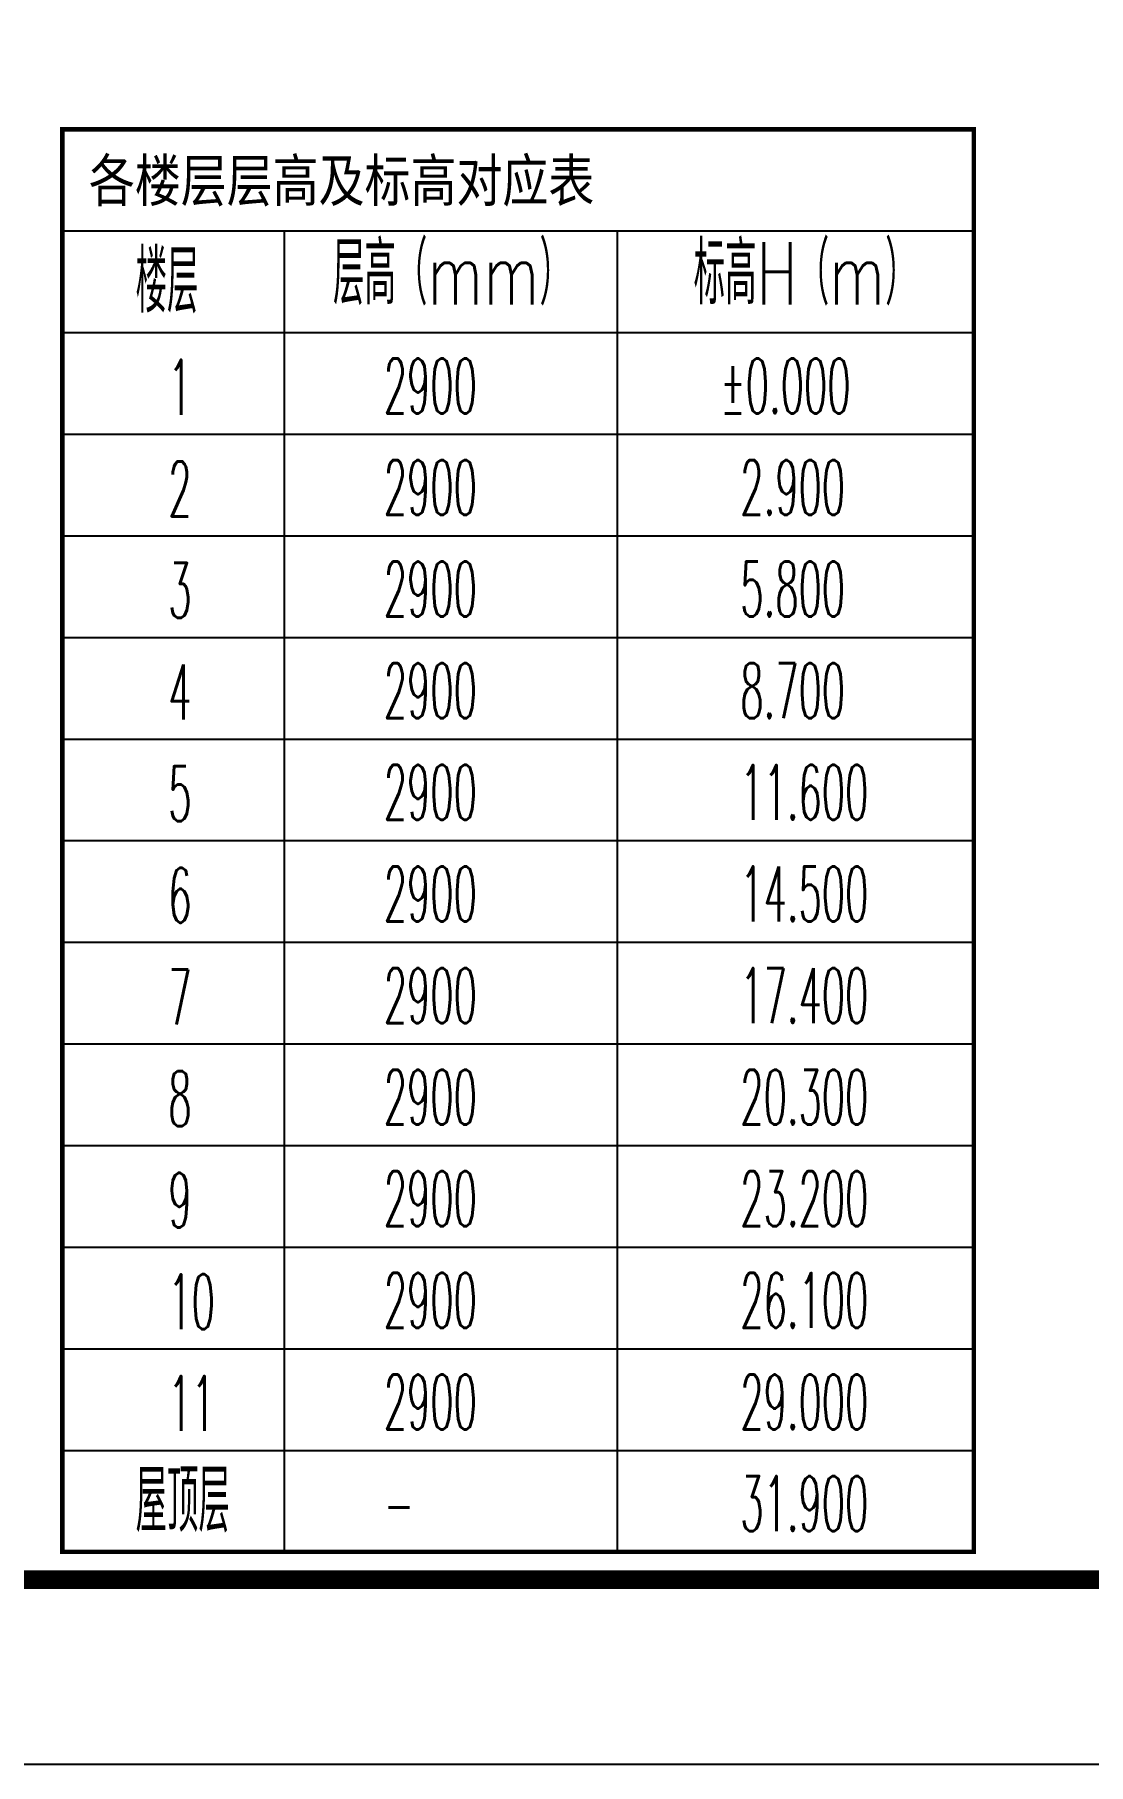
# Model space of a CAD drawing. Extents: x -518115 to 1124316, y -209821 to 1628073.
# Drawn here: x 883842 to 889545, y 333624 to 342987 of the extents above; entities that cross this region are included whole.
import ezdxf

# ---------------------------------------------------------------- set-up
doc = ezdxf.new("R2010")
doc.units = 0
doc.header["$LTSCALE"] = 1000
doc.header["$MEASUREMENT"] = 0
for name, color, linetype in [('C-Sheet-图框', 101, 'Continuous'), ('PUB_TEXT', 4, 'Continuous'), ('图框', 140, 'Continuous')]:
    doc.layers.add(name, color=color, linetype=linetype)
doc.layers.add('yichutu', color=7, linetype='Continuous', true_color=0xffffff, plot=False)
doc.styles.add('_TCH_DIM', font='SIMPLEX.shx', dxfattribs={"width": 0.7, "bigfont": 'GBCBIG.shx'})
doc.styles.add('宋体', font='', dxfattribs={"height": 50})
doc.styles.get('宋体').set_extended_font_data('SimSun')

# ---------------------------------------------------------------- blocks, each defined once
blk = doc.blocks.new('yct-841-594-84100-59399.9999999999-100-1000.0')
at = {"layer": 'yichutu', "color": 7, "true_color": 0xffffff}
blk.add_lwpolyline([(0, 0), (0, 59400), (84100, 59400), (84100, 0)], close=True, dxfattribs=at)
blk = doc.blocks.new('TK')
at = {"layer": '图框'}
blk.add_lwpolyline([(465375, 548713.7), (549475, 548713.7), (549475, 489313.7), (465375, 489313.7)], close=True, dxfattribs=at)
blk.add_lwpolyline([(465375, 548713.7), (549475, 548713.7), (549475, 489313.7), (465375, 489313.7)], close=True, dxfattribs=at)
at = {"layer": '图框', "const_width": 100}
blk.add_lwpolyline([(548475, 490313.7), (548475, 547713.7), (467875, 547713.7), (467875, 490313.7)], close=True, dxfattribs=at)

msp = doc.modelspace()

# ---------------------------------------------------------------- linework, layer by layer
at = {"layer": 'C-Sheet-图框', "color": 0}
for p, q in [((883992.4, 341923.5), (888925.3, 341923.5)), ((883992.4, 341923.5), (888925.3, 341923.5)), ((885193.6, 341923.5), (885193.6, 334773.5)), ((886995.6, 341923.5), (886995.6, 334773.5)), ((883992.4, 341373.5), (888925.3, 341373.5)), ((883992.4, 340823.5), (888925.3, 340823.5)), ((883992.4, 340273.5), (888925.3, 340273.5)), ((883992.4, 339723.5), (888925.3, 339723.5)), ((883992.4, 339173.5), (888925.3, 339173.5)), ((883992.4, 338623.5), (888925.3, 338623.5)), ((883992.4, 338073.5), (888925.3, 338073.5)), ((883992.4, 337523.5), (888925.3, 337523.5)), ((883992.4, 336973.5), (888925.3, 336973.5)), ((883992.4, 336423.5), (888925.3, 336423.5)), ((883992.4, 335873.5), (888925.3, 335873.5)), ((883992.4, 335323.5), (888925.3, 335323.5))]:
    msp.add_line(p, q, dxfattribs=at)
at = {"layer": 'C-Sheet-图框', "color": 0, "const_width": 24}
msp.add_lwpolyline([(883992.4, 334773.5), (888925.3, 334773.5), (888925.3, 342473.5), (883992.4, 342473.5), (883992.4, 334773.5)], dxfattribs=at)

# ---------------------------------------------------------------- block references
msp.add_blockref('TK', (348239.1, -155690.1))
at = {"layer": 'yichutu'}
msp.add_blockref('yct-841-594-84100-59399.9999999999-100-1000.0', (813614.1, 333623.5), dxfattribs=at)

# ---------------------------------------------------------------- texts
at = {"layer": 'PUB_TEXT', "color": 2, "style": '宋体', "width": 0.8}
msp.add_text('各楼层层高及标高对应表', height=227.848, dxfattribs=at).set_placement((884136.3, 342083.3))
at = {"layer": 'PUB_TEXT', "style": '_TCH_DIM'}
for s, height, width, p in [('楼层', 337.59, 0.7, (884388.9, 341481.4)), ('层高（mm）', 337.59, 0.7, (885457.2, 341525.8)), ('标高H（m）', 337.59, 0.7, (887408.9, 341525.8)), ('1', 297.5, 0.494118, (884566.1, 340928.9)), ('2900', 297.5, 0.494118, (885731.8, 340936.4)), ('%%P0.000', 297.5, 0.494118, (887552.5, 340936.4)), ('2', 297.5, 0.494118, (884566.1, 340378.9)), ('2900', 297.5, 0.494118, (885731.8, 340386.4)), ('2.900', 297.5, 0.494118, (887661.5, 340386.4)), ('3', 297.5, 0.494118, (884566.1, 339828.9)), ('2900', 297.5, 0.494118, (885731.8, 339836.4)), ('5.800', 297.5, 0.494118, (887661.5, 339836.4)), ('4', 297.5, 0.494118, (884566.1, 339278.9)), ('2900', 297.5, 0.494118, (885731.8, 339286.4)), ('8.700', 297.5, 0.494118, (887661.5, 339286.4)), ('2900', 297.5, 0.494118, (885731.8, 338736.4)), ('11.600', 297.5, 0.494118, (887661.5, 338736.4)), ('5', 297.5, 0.494118, (884566.1, 338728.9)), ('6', 297.5, 0.494118, (884566.1, 338178.9)), ('2900', 297.5, 0.494118, (885731.8, 338186.4)), ('14.500', 297.5, 0.494118, (887661.5, 338186.4)), ('7', 297.5, 0.494118, (884566.1, 337628.9)), ('2900', 297.5, 0.494118, (885731.8, 337636.4)), ('17.400', 297.5, 0.494118, (887661.5, 337636.4)), ('8', 297.5, 0.494118, (884566.1, 337078.9)), ('2900', 297.5, 0.494118, (885731.8, 337086.4)), ('20.300', 297.5, 0.494118, (887661.5, 337086.4)), ('9', 297.5, 0.494118, (884566.1, 336528.9)), ('2900', 297.5, 0.494118, (885731.8, 336536.4)), ('23.200', 297.5, 0.494118, (887661.5, 336536.4)), ('10', 297.5, 0.494118, (884566.1, 335978.9)), ('2900', 297.5, 0.494118, (885731.8, 335986.4)), ('26.100', 297.5, 0.494118, (887661.5, 335986.4)), ('11', 297.5, 0.494118, (884566.1, 335428.9)), ('2900', 297.5, 0.494118, (885731.8, 335436.4)), ('29.000', 297.5, 0.494118, (887661.5, 335436.4)), ('屋顶层', 337.59, 0.7, (884388.9, 334881.4)), ('31.900', 297.5, 0.494118, (887661.5, 334886.4)), ('-', 297.5, 0.494118, (885731.8, 334886.4))]:
    msp.add_text(s, height=height, dxfattribs=dict(at, width=width)).set_placement(p)

doc.saveas('drawing.dxf')
